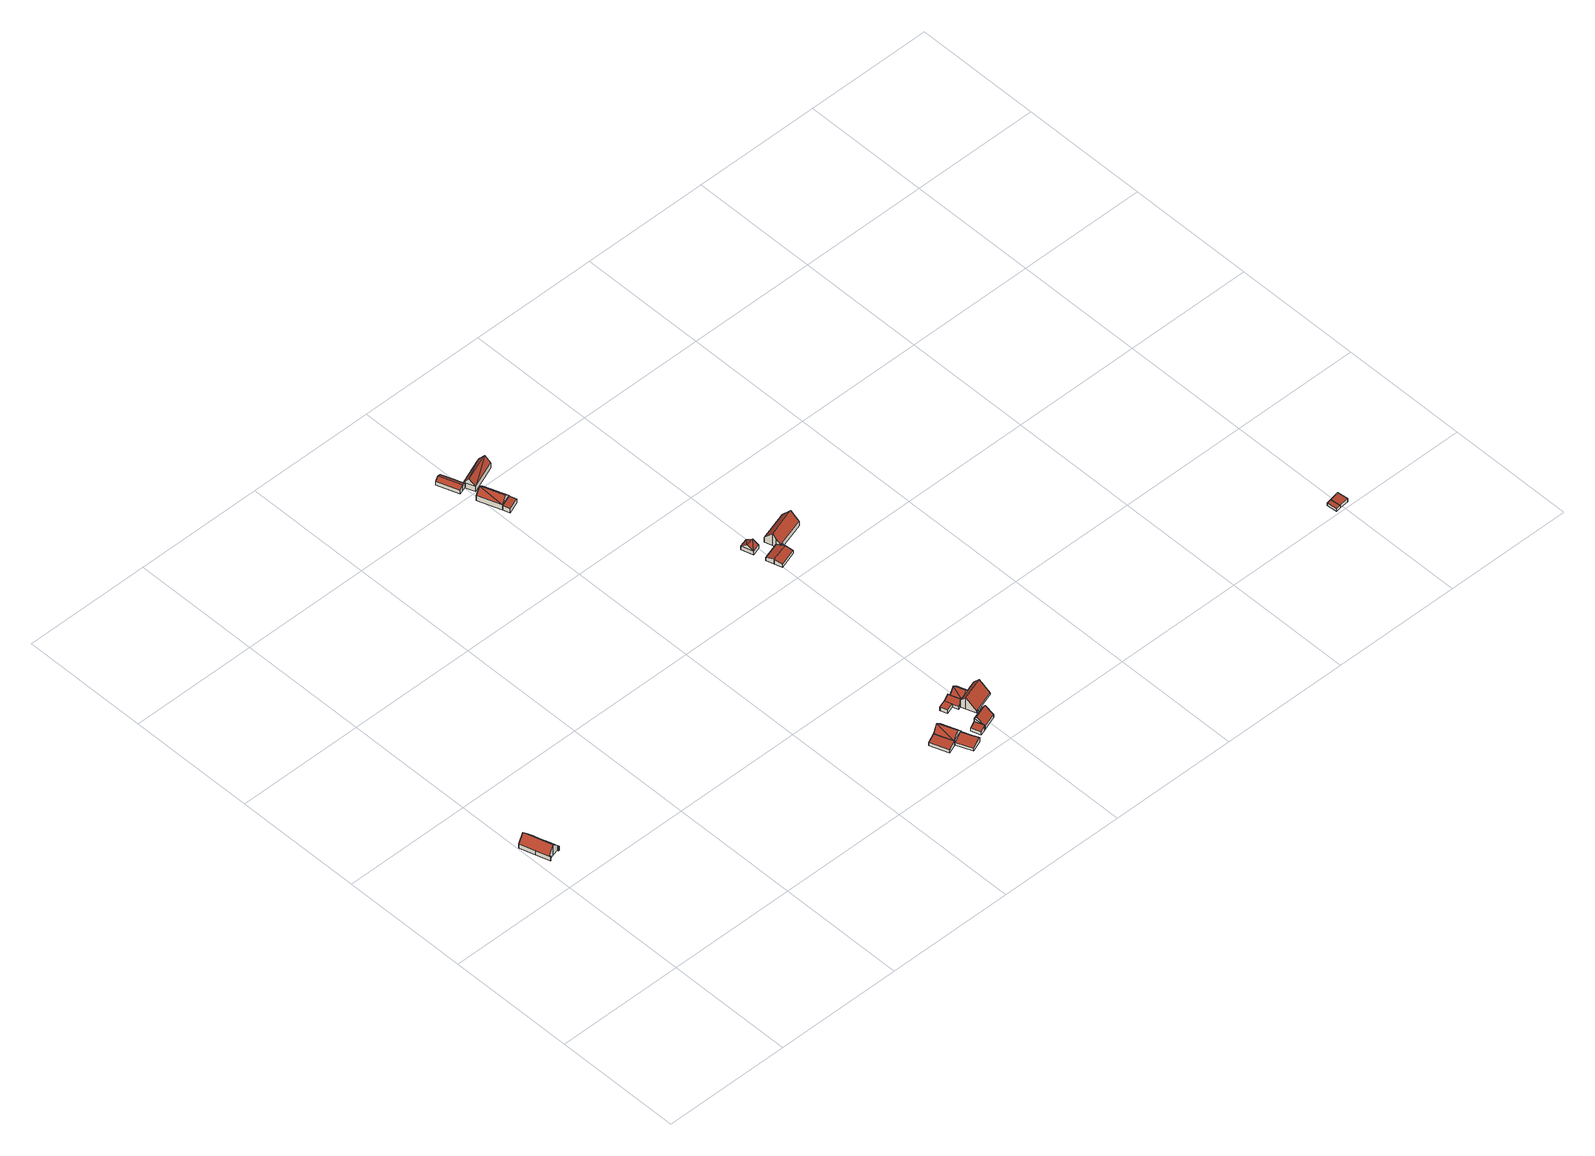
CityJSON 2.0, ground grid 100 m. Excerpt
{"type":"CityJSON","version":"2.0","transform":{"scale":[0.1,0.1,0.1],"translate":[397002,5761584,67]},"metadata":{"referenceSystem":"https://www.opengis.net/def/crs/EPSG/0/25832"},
"CityObjects":{
"building1":{"type":"Building","attributes":{"Gemeindeschluessel":"05558020","Geometrietyp2DReferenz":"3000","function":"31001_1100","roofType":"3100","measuredHeight":9.53},"address":[{"country":"Germany","locality":"Havixbeck","thoroughfareNumber":"78","thoroughfareName":"Schonebeck"}],"geometry":[{"type":"Solid","lod":"2","boundaries":[[[[0,1,2,3]],[[4,5,1,0]],[[6,7,5,4]],[[8,9,7,6]],[[10,11,9,8]],[[12,13,11,10]],[[14,15,13,12]],[[16,17,15,14]],[[18,19,17,16]],[[20,21,19,18]],[[22,23,21,20]],[[24,25,23,22]],[[26,27,25,24]],[[3,2,27,26]],[[20,18,16,14,12,10,8,6,22]],[[4,0,3,26,24,22,6]],[[1,5,7,9,11,13,15,17,19,21,23,25,27,2]]]],"semantics":{"surfaces":[{"type":"WallSurface"},{"type":"RoofSurface"},{"type":"GroundSurface"}],"values":[[0,0,0,0,0,0,0,0,0,0,0,0,0,0,1,1,2]]}}]},
"building2":{"type":"Building","attributes":{"Gemeindeschluessel":"05558020","Geometrietyp2DReferenz":"3000","function":"31001_2700","roofType":"2100","measuredHeight":4.42},"geometry":[{"type":"Solid","lod":"2","boundaries":[[[[28,29,30,31]],[[32,33,29,28]],[[34,35,33,32]],[[36,37,35,34]],[[31,30,37,36]],[[34,32,28,31,36]],[[29,33,35,37,30]]]],"semantics":{"surfaces":[{"type":"WallSurface"},{"type":"RoofSurface"},{"type":"GroundSurface"}],"values":[[0,0,0,0,0,1,2]]}}]},
"building3":{"type":"Building","attributes":{"Gemeindeschluessel":"05558020","Geometrietyp2DReferenz":"3000","function":"31001_2700","roofType":"5000","measuredHeight":9.3},"geometry":[{"type":"Solid","lod":"2","boundaries":[[[[38,39,29,40]],[[41,42,39,38]],[[43,33,42,41]],[[40,29,33,43]],[[41,38,44,45]],[[43,45,44]],[[44,40,43]],[[41,45,43]],[[40,44,38]],[[39,42,33,29]]]],"semantics":{"surfaces":[{"type":"WallSurface"},{"type":"RoofSurface"},{"type":"GroundSurface"}],"values":[[0,0,0,0,1,1,1,0,0,2]]}}]},
"building4":{"type":"Building","attributes":{"Gemeindeschluessel":"05558020","Geometrietyp2DReferenz":"3000","function":"31001_2700","roofType":"5000","measuredHeight":4.82},"geometry":[{"type":"Solid","lod":"2","boundaries":[[[[46,47,48,49]],[[50,51,47,46]],[[52,53,51,50]],[[54,55,53,52]],[[49,48,55,54]],[[52,50,46,56,57]],[[57,56,49,54]],[[52,57,54]],[[49,56,46]],[[47,51,53,55,48]]]],"semantics":{"surfaces":[{"type":"WallSurface"},{"type":"RoofSurface"},{"type":"GroundSurface"}],"values":[[0,0,0,0,0,1,1,0,0,2]]}}]},
"building5":{"type":"Building","attributes":{"Gemeindeschluessel":"05558020","Geometrietyp2DReferenz":"3000","function":"31001_2700","roofType":"2100","measuredHeight":4.14},"geometry":[{"type":"Solid","lod":"2","boundaries":[[[[58,59,60,61]],[[62,63,59,58]],[[64,65,63,62]],[[66,67,65,64]],[[61,60,67,66]],[[64,62,58,61,66]],[[59,63,65,67,60]]]],"semantics":{"surfaces":[{"type":"WallSurface"},{"type":"RoofSurface"},{"type":"GroundSurface"}],"values":[[0,0,0,0,0,1,2]]}}]},
"building6":{"type":"Building","attributes":{"Gemeindeschluessel":"05558020","Geometrietyp2DReferenz":"3000","function":"31001_2460","roofType":"9999","measuredHeight":3},"geometry":[{"type":"Solid","lod":"2","boundaries":[[[[68,69,70,71,72,73]],[[71,74,75,72]],[[70,76,74,71]],[[69,77,76,70]],[[68,78,77,69]],[[73,79,78,68]],[[72,75,79,73]],[[74,76,77,78,79,75]]]],"semantics":{"surfaces":[{"type":"RoofSurface"},{"type":"WallSurface"},{"type":"GroundSurface"}],"values":[[0,1,1,1,1,1,1,2]]}}]},
"building7":{"type":"Building","attributes":{"Gemeindeschluessel":"05558020","Geometrietyp2DReferenz":"3000","function":"31001_1000","roofType":"3100","measuredHeight":8.28},"address":[{"country":"Germany","locality":"Havixbeck","thoroughfareNumber":"85a","thoroughfareName":"Schonebeck"}],"geometry":[{"type":"Solid","lod":"2","boundaries":[[[[80,81,82,83]],[[84,85,81,80]],[[86,87,85,84]],[[83,82,87,86]],[[80,88,84]],[[86,89,83]],[[83,89,88,80]],[[84,88,89,86]],[[81,85,87,82]]]],"semantics":{"surfaces":[{"type":"WallSurface"},{"type":"RoofSurface"},{"type":"GroundSurface"}],"values":[[0,0,0,0,0,0,1,1,2]]}}]},
"building8":{"type":"Building","attributes":{"Gemeindeschluessel":"05558020","Geometrietyp2DReferenz":"3000","function":"31001_2700","roofType":"2100","measuredHeight":4.25},"geometry":[{"type":"Solid","lod":"2","boundaries":[[[[90,91,92,93]],[[94,95,91,90]],[[96,97,95,94]],[[98,99,97,96]],[[100,101,99,98]],[[102,103,101,100]],[[104,105,103,102]],[[93,92,105,104]],[[102,100,98,96,94,90,93,104]],[[91,95,97,99,101,103,105,92]]]],"semantics":{"surfaces":[{"type":"WallSurface"},{"type":"RoofSurface"},{"type":"GroundSurface"}],"values":[[0,0,0,0,0,0,0,0,1,2]]}}]},
"building9":{"type":"Building","attributes":{"Gemeindeschluessel":"05558020","Geometrietyp2DReferenz":"3000","function":"31001_2700","roofType":"3100","measuredHeight":8.07},"geometry":[{"type":"Solid","lod":"2","boundaries":[[[[106,107,108,109]],[[110,111,107,106]],[[112,113,111,110]],[[109,108,113,112]],[[106,114,110]],[[112,115,109]],[[109,115,114]],[[114,106,109]],[[115,112,110]],[[110,114,115]],[[107,111,113,108]]]],"semantics":{"surfaces":[{"type":"WallSurface"},{"type":"RoofSurface"},{"type":"GroundSurface"}],"values":[[0,0,0,0,0,0,1,1,1,1,2]]}}]},
"building10":{"type":"Building","attributes":{"Gemeindeschluessel":"05566004","Geometrietyp2DReferenz":"3000","function":"31001_2700","roofType":"3100","measuredHeight":5.28},"geometry":[{"type":"Solid","lod":"2","boundaries":[[[[116,117,118,119]],[[120,121,117,116]],[[122,123,121,120]],[[124,125,123,122]],[[126,127,125,124]],[[128,129,127,126]],[[130,131,129,128]],[[132,133,131,130]],[[119,118,133,132]],[[126,124,122,128]],[[120,116,119,132,130,128,122]],[[117,121,123,125,127,129,131,133,118]]]],"semantics":{"surfaces":[{"type":"WallSurface"},{"type":"RoofSurface"},{"type":"GroundSurface"}],"values":[[0,0,0,0,0,0,0,0,0,1,1,2]]}}]},
"building11":{"type":"Building","attributes":{"Gemeindeschluessel":"05558020","Geometrietyp2DReferenz":"3000","function":"31001_1000","roofType":"3100","measuredHeight":10.17},"address":[{"country":"Germany","locality":"Havixbeck","thoroughfareNumber":"85","thoroughfareName":"Schonebeck"}],"geometry":[{"type":"Solid","lod":"2","boundaries":[[[[134,135,136,137]],[[138,139,135,134]],[[140,141,139,138]],[[142,143,141,140]],[[144,145,143,142]],[[146,147,145,144]],[[148,149,147,146]],[[150,151,149,148]],[[137,136,151,150]],[[144,142,140,138,134,146]],[[137,150,148,146,134]],[[135,139,141,143,145,147,149,151,136]]]],"semantics":{"surfaces":[{"type":"WallSurface"},{"type":"RoofSurface"},{"type":"GroundSurface"}],"values":[[0,0,0,0,0,0,0,0,0,1,1,2]]}}]},
"building12":{"type":"Building","attributes":{"Gemeindeschluessel":"05566004","Geometrietyp2DReferenz":"3000","function":"31001_2700","roofType":"3100","measuredHeight":9.17},"geometry":[{"type":"Solid","lod":"2","boundaries":[[[[152,153,154,155]],[[156,157,153,152]],[[158,159,157,156]],[[155,154,159,158]],[[152,160,156]],[[158,161,155]],[[155,161,160]],[[160,152,155]],[[161,158,156]],[[156,160,161]],[[153,157,159,154]]]],"semantics":{"surfaces":[{"type":"WallSurface"},{"type":"RoofSurface"},{"type":"GroundSurface"}],"values":[[0,0,0,0,0,0,1,1,1,1,2]]}}]},
"building13":{"type":"Building","attributes":{"Gemeindeschluessel":"05566004","Geometrietyp2DReferenz":"3000","function":"31001_2700","roofType":"2100","measuredHeight":4.25},"geometry":[{"type":"Solid","lod":"2","boundaries":[[[[162,163,164,165]],[[166,167,163,162]],[[168,169,167,166]],[[165,164,169,168]],[[166,162,165,168]],[[163,167,169,164]]]],"semantics":{"surfaces":[{"type":"WallSurface"},{"type":"RoofSurface"},{"type":"GroundSurface"}],"values":[[0,0,0,0,1,2]]}}]},
"building14":{"type":"Building","attributes":{"Gemeindeschluessel":"05566004","Geometrietyp2DReferenz":"3000","function":"31001_1000","roofType":"3100","measuredHeight":9.68},"address":[{"country":"Germany","locality":"Altenberge","thoroughfareNumber":"128","thoroughfareName":"Waltrup"},{"country":"Germany","locality":"Altenberge","thoroughfareNumber":"128a","thoroughfareName":"Waltrup"}],"geometry":[{"type":"Solid","lod":"2","boundaries":[[[[170,171,172,173]],[[174,175,171,170]],[[176,177,175,174]],[[178,179,177,176]],[[180,181,179,178]],[[182,183,181,180]],[[184,185,183,182]],[[173,172,185,184]],[[186,187,174,188]],[[170,173,184,189,188,174]],[[188,180,186]],[[178,186,180]],[[188,189,182,180]],[[189,184,182]],[[187,186,178,176]],[[187,176,174]],[[171,175,177,179,181,183,185,172]]]],"semantics":{"surfaces":[{"type":"WallSurface"},{"type":"RoofSurface"},{"type":"GroundSurface"}],"values":[[0,0,0,0,0,0,0,0,1,1,1,1,0,0,0,0,2]]}}]},
"building15":{"type":"Building","attributes":{"Gemeindeschluessel":"05558020","Geometrietyp2DReferenz":"3000","function":"31001_2700","roofType":"3100","measuredHeight":6.42},"geometry":[{"type":"Solid","lod":"2","boundaries":[[[[190,191,192,193]],[[194,195,191,190]],[[196,197,195,194]],[[193,192,197,196]],[[190,198,194]],[[196,199,193]],[[199,198,190]],[[190,193,199]],[[196,194,198]],[[198,199,196]],[[191,195,197,192]]]],"semantics":{"surfaces":[{"type":"WallSurface"},{"type":"RoofSurface"},{"type":"GroundSurface"}],"values":[[0,0,0,0,0,0,1,1,1,1,2]]}}]},
"building16":{"type":"Building","attributes":{"Gemeindeschluessel":"05558020","Geometrietyp2DReferenz":"3000","function":"31001_2700","roofType":"3100","measuredHeight":4.52},"geometry":[{"type":"Solid","lod":"2","boundaries":[[[[200,201,202,203]],[[204,205,201,200]],[[206,207,205,204]],[[208,209,207,206]],[[210,211,209,208]],[[212,213,211,210]],[[214,215,213,212]],[[216,217,215,214]],[[218,219,217,216]],[[203,202,219,218]],[[212,210,208,206,204,200,214]],[[203,218,216,214,200]],[[201,205,207,209,211,213,215,217,219,202]]]],"semantics":{"surfaces":[{"type":"WallSurface"},{"type":"RoofSurface"},{"type":"GroundSurface"}],"values":[[0,0,0,0,0,0,0,0,0,0,1,1,2]]}}]},
"building17":{"type":"Building","attributes":{"Gemeindeschluessel":"05558020","Geometrietyp2DReferenz":"3000","function":"31001_1000","roofType":"3100","measuredHeight":11.01},"address":[{"country":"Germany","locality":"Havixbeck","thoroughfareNumber":"72","thoroughfareName":"Schonebeck"}],"geometry":[{"type":"Solid","lod":"2","boundaries":[[[[220,221,222,223]],[[224,225,221,220]],[[226,227,225,224]],[[228,229,227,226]],[[230,231,229,228]],[[232,233,231,230]],[[234,235,233,232]],[[236,237,235,234]],[[238,239,237,236]],[[240,241,239,238]],[[223,222,241,240]],[[234,232,230,236]],[[228,226,224,220,223,240,238,236,230]],[[221,225,227,229,231,233,235,237,239,241,222]]]],"semantics":{"surfaces":[{"type":"WallSurface"},{"type":"RoofSurface"},{"type":"GroundSurface"}],"values":[[0,0,0,0,0,0,0,0,0,0,0,1,1,2]]}}]},
"building18":{"type":"Building","attributes":{"Gemeindeschluessel":"05558020","Geometrietyp2DReferenz":"3000","function":"31001_2700","roofType":"2100","measuredHeight":2.53},"geometry":[{"type":"Solid","lod":"2","boundaries":[[[[242,243,244,245]],[[246,247,243,242]],[[248,249,247,246]],[[245,244,249,248]],[[246,242,245,248]],[[243,247,249,244]]]],"semantics":{"surfaces":[{"type":"WallSurface"},{"type":"RoofSurface"},{"type":"GroundSurface"}],"values":[[0,0,0,0,1,2]]}}]},
"building19":{"type":"Building","attributes":{"Gemeindeschluessel":"05558020","Geometrietyp2DReferenz":"3000","function":"31001_2460","roofType":"2100","measuredHeight":3.14},"geometry":[{"type":"Solid","lod":"2","boundaries":[[[[250,251,243,242]],[[252,253,251,250]],[[246,247,253,252]],[[242,243,247,246]],[[252,250,242,246]],[[251,253,247,243]]]],"semantics":{"surfaces":[{"type":"WallSurface"},{"type":"RoofSurface"},{"type":"GroundSurface"}],"values":[[0,0,0,0,1,2]]}}]}
},
"vertices":[
[44,1361,50],[44,1361,11],[76,1255,11],[76,1255,50],[7,1483,51],[7,1483,11],[59,1499,106],[59,1499,11],[111,1515,51],[111,1515,11],[124,1474,51],[124,1474,11],[138,1425,51],[138,1425,11],[163,1352,49],[163,1352,11],[182,1287,50],[182,1287,11],[178,1286,54],[178,1286,11],[175,1296,54],[175,1296,11],[126,1281,106],[126,1281,11],[77,1266,54],[77,1266,11],[80,1257,54],[80,1257,11],
[2639,345,50],[2639,345,6],[2570,320,6],[2570,320,35],[2692,205,50],[2692,205,6],[2692,204,50],[2692,204,6],[2623,179,35],[2623,179,6],
[2733,380,51],[2733,380,6],[2639,345,51],[2785,239,51],[2785,239,6],[2692,205,51],[2686,363,99],[2739,222,99],
[2785,239,47],[2785,239,7],[2698,207,7],[2698,207,30],[2812,171,47],[2812,171,7],[2833,114,48],[2833,114,7],[2748,82,30],[2748,82,7],[2773,235,55],[2822,110,55],
[2857,227,34],[2857,227,8],[2883,152,8],[2883,152,34],[2908,245,49],[2908,245,8],[2935,171,49],[2935,171,8],[2927,168,47],[2927,168,8],
[2844,492,38],[2861,443,38],[2921,464,38],[2906,509,38],[2902,520,38],[2841,499,38],[2906,509,8],[2902,520,8],[2921,464,8],[2861,443,8],[2844,492,8],[2841,499,8],
[3022,285,73],[3022,285,10],[2908,245,10],[2908,245,73],[3048,211,36],[3048,211,10],[2935,171,36],[2935,171,10],[3028,268,93],[2914,228,93],
[2921,464,34],[2921,464,10],[2937,419,10],[2937,419,34],[2906,509,34],[2906,509,10],[2902,520,34],[2902,520,10],[2952,538,52],[2952,538,10],[2956,525,52],[2956,525,10],[2987,436,52],[2987,436,10],[2956,426,41],[2956,426,10],
[2956,525,42],[2956,525,11],[2987,436,11],[2987,436,42],[3049,557,42],[3049,557,11],[3080,469,42],[3080,469,11],[3003,541,91],[3033,452,91],
[1987,4075,65],[1987,4075,29],[1993,4078,29],[1993,4078,61],[1992,4064,65],[1992,4064,29],[1964,4054,82],[1964,4054,29],[1930,4042,61],[1930,4042,29],[1869,4212,61],[1869,4212,29],[1902,4225,82],[1902,4225,29],[1936,4237,61],[1936,4237,29],[1968,4148,61],[1968,4148,29],
[2969,390,114],[2969,390,12],[2995,314,12],[2995,314,26],[2956,426,74],[2956,426,12],[2987,436,73],[2987,436,12],[3080,469,73],[3080,469,12],[3136,488,73],[3136,488,12],[3148,452,114],[3148,452,12],[3175,376,26],[3175,376,12],[3010,319,26],[3010,319,12],
[1968,3933,70],[1968,3933,24],[2032,3753,24],[2032,3753,70],[2059,3966,70],[2059,3966,24],[2123,3787,70],[2123,3787,24],[2013,3949,115],[2078,3770,115],
[2143,3735,59],[2143,3735,22],[2123,3787,22],[2123,3787,65],[2051,3702,59],[2051,3702,22],[2032,3753,65],[2032,3753,22],
[2186,4152,71],[2186,4152,27],[1993,4078,27],[1993,4078,71],[2207,4160,71],[2207,4160,27],[2208,4156,71],[2208,4156,27],[2238,4078,71],[2238,4078,27],[2019,3993,71],[2019,3993,27],[1992,4064,71],[1992,4064,27],[1987,4075,71],[1987,4075,27],[2222,4119,124],[2208,4156,76],[2003,4034,124],[1992,4064,86],
[2969,2449,54],[2969,2449,23],[2903,2431,23],[2903,2431,54],[2994,2355,54],[2994,2355,23],[2929,2336,54],[2929,2336,23],[2981,2402,87],[2916,2384,87],
[2968,2185,68],[2968,2185,22],[2968,2184,22],[2968,2184,67],[2951,2245,51],[2951,2245,22],[3084,2286,51],[3084,2286,22],[3094,2254,60],[3094,2254,22],[3096,2255,60],[3096,2255,22],[3099,2244,63],[3099,2244,22],[3105,2227,68],[3105,2227,22],[3123,2167,51],[3123,2167,22],[2985,2125,51],[2985,2125,22],
[3099,2244,51],[3099,2244,21],[3112,2248,21],[3112,2248,51],[3096,2255,64],[3096,2255,21],[3094,2254,64],[3094,2254,21],[3084,2286,100],[3084,2286,21],[3076,2314,131],[3076,2314,21],[3058,2374,64],[3058,2374,21],[3288,2443,64],[3288,2443,21],[3306,2383,131],[3306,2383,21],[3324,2323,64],[3324,2323,21],[3109,2258,64],[3109,2258,21],
[5957,93,53],[5957,93,27],[5920,88,27],[5920,88,50],[5967,13,53],[5967,13,27],[5930,9,50],[5930,9,27],
[6031,102,59],[6031,102,27],[6040,22,59],[6040,22,27]
]}
